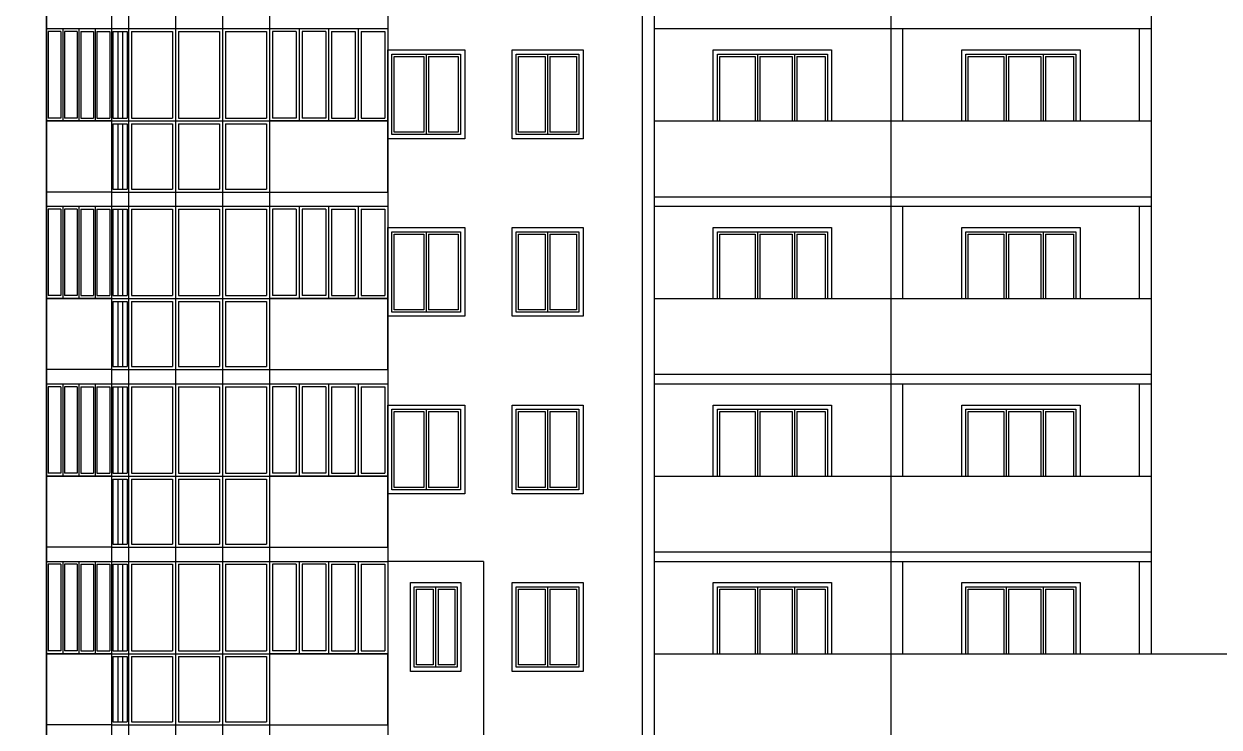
# Model space of a CAD drawing. Header units: inches. Extents: x -634 to 3638, y -6930911 to 5552.
# Drawn here: x 1336.19 to 1355.68, y 3495.48 to 3506.94 of the extents above; entities that cross this region are included whole.
import ezdxf

# ---------------------------------------------------------------- set-up
doc = ezdxf.new("R2010")
doc.units = ezdxf.units.IN
doc.header["$MEASUREMENT"] = 0
doc.linetypes.add('Dashed', pattern=[1128.888893, 564.444447, -564.444447])
for name, color, linetype, lineweight in [('ELEV', 134, 'Continuous', 18), ('фасады', 7, 'Continuous', 30), ('фасады2', 7, 'Continuous', 25)]:
    doc.layers.add(name, color=color, linetype=linetype, lineweight=lineweight)

msp = doc.modelspace()

# ---------------------------------------------------------------- hatches: boundary and pattern name
at = {"layer": 'ELEV', "linetype": 'Continuous'}
h = msp.add_hatch(dxfattribs=at)
h.set_pattern_fill('ANSI31', color=256, scale=0.01044, style=0)
h.set_pattern_definition([(45, (1262.311104, 3366.587935), (-0.02343928418428, 0.02343928418428), [])])
edge = h.paths.add_edge_path()
edge.add_ellipse((1445.78234, 3471.96182), major_axis=(0, 6932302.83262), ratio=0.00000001506, start_angle=89.999976115149, end_angle=270.000023884851)
edge.add_line((1445.67794, 3474.85168), (1445.67794, 3528.48347))
edge.add_line((1445.67794, 3528.48347), (1445.88675, 3528.48347))
edge.add_line((1445.88675, 3528.48347), (1445.88675, 3474.85168))

# ---------------------------------------------------------------- linework, layer by layer
at = {"layer": 'фасады', "color": 7, "ltscale": 100}
msp.add_line((1343.68437, 3498.1846), (1342.12456, 3498.1846), dxfattribs=at)
for points in [[(1336.55862, 3483.71508), (1336.55862, 3509.76021)], [(1337.89946, 3509.76021), (1337.89946, 3483.71508)], [(1342.12456, 3509.76021), (1342.12456, 3483.71508)]]:
    msp.add_lwpolyline(points, dxfattribs=at)
at = {"layer": 'фасады', "color": 7, "linetype": 'Dashed', "ltscale": 100}
for points in [[(1346.27249, 3509.76021), (1346.27249, 3506.86631)], [(1346.46541, 3509.76021), (1346.46541, 3506.86631)], [(1350.32395, 3509.76021), (1350.32395, 3506.86631)], [(1354.56834, 3509.76021), (1354.56834, 3506.86631)], [(1346.27249, 3506.86631), (1346.27249, 3503.9724)], [(1346.46541, 3506.86631), (1346.46541, 3503.9724)], [(1346.46541, 3506.86631), (1354.56834, 3506.86631)], [(1350.32395, 3506.86631), (1350.32395, 3503.9724)], [(1350.51688, 3506.86631), (1350.51688, 3505.36148)], [(1354.37542, 3506.86631), (1354.37542, 3505.36148)], [(1354.56834, 3506.86631), (1354.56834, 3503.9724)], [(1346.46541, 3505.36148), (1354.56834, 3505.36148)], [(1346.46541, 3504.12675), (1354.56834, 3504.12675)], [(1346.27249, 3503.9724), (1346.27249, 3501.0785)], [(1346.46541, 3503.9724), (1346.46541, 3501.0785)], [(1346.46541, 3503.9724), (1354.56834, 3503.9724)], [(1350.32395, 3503.9724), (1350.32395, 3501.0785)], [(1350.51688, 3503.9724), (1350.51688, 3502.46758)], [(1354.37542, 3503.9724), (1354.37542, 3502.46758)], [(1354.56834, 3503.9724), (1354.56834, 3501.0785)], [(1346.46541, 3502.46758), (1354.56834, 3502.46758)], [(1346.46541, 3501.23284), (1354.56834, 3501.23284)], [(1346.27249, 3501.0785), (1346.27249, 3498.1846)], [(1346.46541, 3501.0785), (1346.46541, 3498.1846)], [(1346.46541, 3501.0785), (1354.56834, 3501.0785)], [(1350.32395, 3501.0785), (1350.32395, 3498.1846)], [(1350.51688, 3501.0785), (1350.51688, 3499.57367)], [(1354.37542, 3501.0785), (1354.37542, 3499.57367)], [(1354.56834, 3501.0785), (1354.56834, 3498.1846)], [(1346.46541, 3499.57367), (1354.56834, 3499.57367)], [(1346.46541, 3498.33894), (1354.56834, 3498.33894)], [(1343.68437, 3498.1846), (1343.68437, 3495.2907)], [(1346.27249, 3498.1846), (1346.27249, 3495.2907)], [(1346.46541, 3498.1846), (1346.46541, 3495.2907)], [(1346.46541, 3498.1846), (1354.56834, 3498.1846)], [(1350.32395, 3498.1846), (1350.32395, 3495.2907)], [(1350.51688, 3498.1846), (1350.51688, 3496.67977)], [(1354.37542, 3498.1846), (1354.37542, 3496.67977)], [(1354.56834, 3498.1846), (1354.56834, 3496.67977)], [(1346.46541, 3496.67977), (1357.15646, 3496.67977)]]:
    msp.add_lwpolyline(points, dxfattribs=at)
at = {"layer": 'фасады', "color": 7, "ltscale": 100}
for points in [[(1336.55862, 3505.36148), (1337.61972, 3505.36148), (1337.61972, 3504.20392), (1336.55862, 3504.20392)], [(1342.12456, 3505.36148), (1340.19529, 3505.36148), (1340.19529, 3504.20392), (1342.12456, 3504.20392)], [(1336.55862, 3502.46758), (1337.61972, 3502.46758), (1337.61972, 3501.31001), (1336.55862, 3501.31001)], [(1342.12456, 3502.46758), (1340.19529, 3502.46758), (1340.19529, 3501.31001), (1342.12456, 3501.31001)], [(1336.55862, 3499.57367), (1337.61972, 3499.57367), (1337.61972, 3498.41611), (1336.55862, 3498.41611)], [(1342.12456, 3499.57367), (1340.19529, 3499.57367), (1340.19529, 3498.41611), (1342.12456, 3498.41611)], [(1336.55862, 3496.67977), (1337.61972, 3496.67977), (1337.61972, 3495.52221), (1336.55862, 3495.52221)], [(1342.12456, 3496.67977), (1340.19529, 3496.67977), (1340.19529, 3495.52221), (1342.12456, 3495.52221)]]:
    msp.add_lwpolyline(points, close=True, dxfattribs=at)
at = {"layer": 'фасады2', "color": 7, "ltscale": 100}
for p, q in [((1342.19208, 3506.45152), (1343.31106, 3506.45152)), ((1342.19208, 3505.13961), (1342.19208, 3506.45152)), ((1343.31106, 3506.45152), (1343.31106, 3505.13961)), ((1342.23067, 3505.1782), (1342.23067, 3506.41293)), ((1342.23067, 3506.41293), (1342.71299, 3506.41293)), ((1342.79016, 3506.41293), (1343.27247, 3506.41293)), ((1343.27247, 3506.41293), (1343.27247, 3505.1782)), ((1337.61972, 3505.36148), (1336.55862, 3505.36148)), ((1337.61972, 3505.36148), (1336.55862, 3505.36148)), ((1337.61972, 3505.36148), (1336.55862, 3505.36148)), ((1342.12456, 3505.36148), (1340.19529, 3505.36148)), ((1342.12456, 3505.36148), (1340.19529, 3505.36148)), ((1342.12456, 3505.36148), (1340.19529, 3505.36148)), ((1343.31106, 3505.13961), (1342.19208, 3505.13961)), ((1342.71299, 3505.1782), (1342.23067, 3505.1782)), ((1343.27247, 3505.1782), (1342.79016, 3505.1782)), ((1342.19208, 3503.55761), (1343.31106, 3503.55761)), ((1342.19208, 3502.24571), (1342.19208, 3503.55761)), ((1343.31106, 3503.55761), (1343.31106, 3502.24571)), ((1342.23067, 3502.28429), (1342.23067, 3503.51903)), ((1342.23067, 3503.51903), (1342.71299, 3503.51903)), ((1342.79016, 3503.51903), (1343.27247, 3503.51903)), ((1343.27247, 3503.51903), (1343.27247, 3502.28429)), ((1337.61972, 3502.46758), (1336.55862, 3502.46758)), ((1337.61972, 3502.46758), (1336.55862, 3502.46758)), ((1337.61972, 3502.46758), (1336.55862, 3502.46758)), ((1342.12456, 3502.46758), (1340.19529, 3502.46758)), ((1342.12456, 3502.46758), (1340.19529, 3502.46758)), ((1342.12456, 3502.46758), (1340.19529, 3502.46758)), ((1343.31106, 3502.24571), (1342.19208, 3502.24571)), ((1342.71299, 3502.28429), (1342.23067, 3502.28429)), ((1343.27247, 3502.28429), (1342.79016, 3502.28429)), ((1342.19208, 3500.66371), (1343.31106, 3500.66371)), ((1342.19208, 3499.35181), (1342.19208, 3500.66371)), ((1342.23067, 3499.39039), (1342.23067, 3500.62512)), ((1342.23067, 3500.62512), (1342.71299, 3500.62512)), ((1342.79016, 3500.62512), (1343.27247, 3500.62512)), ((1343.27247, 3500.62512), (1343.27247, 3499.39039)), ((1343.31106, 3500.66371), (1343.31106, 3499.35181)), ((1337.61972, 3499.57367), (1336.55862, 3499.57367)), ((1337.61972, 3499.57367), (1336.55862, 3499.57367)), ((1337.61972, 3499.57367), (1336.55862, 3499.57367)), ((1342.12456, 3499.57367), (1340.19529, 3499.57367)), ((1342.12456, 3499.57367), (1340.19529, 3499.57367)), ((1342.12456, 3499.57367), (1340.19529, 3499.57367)), ((1343.31106, 3499.35181), (1342.19208, 3499.35181)), ((1342.71299, 3499.39039), (1342.23067, 3499.39039)), ((1343.27247, 3499.39039), (1342.79016, 3499.39039)), ((1342.55237, 3496.4579), (1342.55237, 3497.76981)), ((1342.55237, 3497.76981), (1343.25656, 3497.76981)), ((1342.59096, 3496.49649), (1342.59096, 3497.73122)), ((1342.59096, 3497.73122), (1342.86588, 3497.73122)), ((1342.94305, 3497.73122), (1343.21797, 3497.73122)), ((1343.21797, 3497.73122), (1343.21797, 3496.49649)), ((1343.25656, 3497.76981), (1343.25656, 3496.4579)), ((1337.61972, 3496.67977), (1336.55862, 3496.67977)), ((1337.61972, 3496.67977), (1336.55862, 3496.67977)), ((1342.12456, 3496.67977), (1340.19529, 3496.67977)), ((1342.12456, 3496.67977), (1340.19529, 3496.67977)), ((1343.25656, 3496.4579), (1342.55237, 3496.4579)), ((1342.86588, 3496.49649), (1342.59096, 3496.49649)), ((1343.21797, 3496.49649), (1342.94305, 3496.49649))]:
    msp.add_line(p, q, dxfattribs=at)
at = {"layer": 'фасады2', "color": 7, "linetype": 'Dashed', "ltscale": 100}
for points in [[(1336.55862, 3509.76021), (1336.55862, 3506.86631)], [(1336.55862, 3509.76021), (1336.55862, 3506.86631)], [(1336.55862, 3509.76021), (1336.55862, 3506.86631)], [(1337.61972, 3509.76021), (1337.61972, 3506.86631)], [(1337.61972, 3509.76021), (1337.61972, 3506.86631)], [(1337.61972, 3509.76021), (1337.61972, 3506.86631)], [(1337.89946, 3509.76021), (1337.89946, 3506.86631)], [(1337.89946, 3509.76021), (1337.89946, 3506.86631)], [(1337.89946, 3509.76021), (1337.89946, 3506.86631)], [(1338.66442, 3509.76021), (1338.66442, 3506.86631)], [(1339.42937, 3509.76021), (1339.42937, 3506.86631)], [(1340.19529, 3509.76021), (1340.19529, 3506.86631)], [(1340.19529, 3509.76021), (1340.19529, 3506.86631)], [(1340.19529, 3509.76021), (1340.19529, 3506.86631)], [(1342.12456, 3509.76021), (1342.12456, 3506.86631)], [(1342.12456, 3509.76021), (1342.12456, 3506.86631)], [(1342.12456, 3509.76021), (1342.12456, 3506.86631)], [(1336.55862, 3506.86631), (1336.55862, 3503.9724)], [(1336.55862, 3506.86631), (1336.55862, 3503.9724)], [(1336.55862, 3506.86631), (1336.55862, 3503.9724)], [(1336.55862, 3506.86631), (1342.12456, 3506.86631)], [(1336.55862, 3506.86631), (1342.12456, 3506.86631)], [(1336.82389, 3506.86631), (1336.82389, 3505.36148)], [(1337.08917, 3506.86631), (1337.08917, 3505.36148)], [(1337.35444, 3506.86631), (1337.35444, 3505.36148)], [(1337.61972, 3506.86631), (1337.61972, 3503.9724)], [(1337.61972, 3506.86631), (1337.61972, 3503.9724)], [(1337.61972, 3506.86631), (1337.61972, 3503.9724)], [(1337.89946, 3506.86631), (1337.89946, 3503.9724)], [(1337.89946, 3506.86631), (1337.89946, 3503.9724)], [(1337.89946, 3506.86631), (1337.89946, 3503.9724)], [(1338.66442, 3506.86631), (1338.66442, 3503.9724)], [(1339.42937, 3506.86631), (1339.42937, 3503.9724)], [(1340.19529, 3506.86631), (1340.19529, 3503.9724)], [(1340.19529, 3506.86631), (1340.19529, 3503.9724)], [(1340.19529, 3506.86631), (1340.19529, 3503.9724)], [(1340.67761, 3506.86631), (1340.67761, 3505.36148)], [(1341.15992, 3506.86631), (1341.15992, 3505.36148)], [(1341.64224, 3506.86631), (1341.64224, 3505.36148)], [(1342.12456, 3506.86631), (1342.12456, 3503.9724)], [(1342.12456, 3506.86631), (1342.12456, 3503.9724)], [(1342.12456, 3506.86631), (1342.12456, 3503.9724)], [(1336.58756, 3506.81808), (1336.58756, 3505.40971)], [(1336.79495, 3506.81808), (1336.58756, 3506.81808)], [(1336.79495, 3506.81808), (1336.79495, 3505.40971)], [(1336.85283, 3506.81808), (1336.85283, 3505.40971)], [(1337.06023, 3506.81808), (1336.85283, 3506.81808)], [(1337.06023, 3506.81808), (1337.06023, 3505.40971)], [(1337.11811, 3506.81808), (1337.11811, 3505.40971)], [(1337.11811, 3506.81808), (1337.3255, 3506.81808)], [(1337.3255, 3506.81808), (1337.3255, 3505.40971)], [(1337.38338, 3506.81808), (1337.38338, 3505.40971)], [(1337.38338, 3506.81808), (1337.59078, 3506.81808)], [(1337.59078, 3506.81808), (1337.59078, 3505.40971)], [(1337.64383, 3506.81808), (1337.87534, 3506.81808)], [(1337.94769, 3506.81808), (1338.61618, 3506.81808)], [(1338.71265, 3506.81808), (1339.38114, 3506.81808)], [(1339.4776, 3506.81808), (1340.14609, 3506.81808)], [(1340.62938, 3506.81808), (1340.24352, 3506.81808)], [(1340.62938, 3506.81808), (1340.62938, 3505.40971)], [(1340.72584, 3506.81808), (1340.72584, 3505.40971)], [(1341.11169, 3506.81808), (1340.72584, 3506.81808)], [(1341.11169, 3506.81808), (1341.11169, 3505.40971)], [(1341.20816, 3506.81808), (1341.20816, 3505.40971)], [(1341.20816, 3506.81808), (1341.59401, 3506.81808)], [(1341.59401, 3506.81808), (1341.59401, 3505.40971)], [(1341.69047, 3506.81808), (1341.69047, 3505.40971)], [(1341.69047, 3506.81808), (1342.07633, 3506.81808)], [(1347.43005, 3505.36148), (1347.43005, 3506.51904), (1349.35932, 3506.51904), (1349.35932, 3505.36148)], [(1347.49757, 3505.36148), (1347.49757, 3506.45152), (1349.29179, 3506.45152), (1349.29179, 3505.36148)], [(1348.15352, 3506.45152), (1348.15352, 3505.36148)], [(1348.75642, 3506.45152), (1348.75642, 3505.36148)], [(1351.48151, 3505.36148), (1351.48151, 3506.51904), (1353.41078, 3506.51904), (1353.41078, 3505.36148)], [(1351.54904, 3505.36148), (1351.54904, 3506.45152), (1353.34326, 3506.45152), (1353.34326, 3505.36148)], [(1352.20499, 3506.45152), (1352.20499, 3505.36148)], [(1352.80788, 3506.45152), (1352.80788, 3505.36148)], [(1347.53616, 3505.36148), (1347.53616, 3506.41293), (1348.11494, 3506.41293)], [(1348.11494, 3506.41293), (1348.11494, 3505.36148)], [(1348.19211, 3506.41293), (1348.19211, 3505.36148)], [(1348.19211, 3506.41293), (1348.71783, 3506.41293)], [(1348.71783, 3506.41293), (1348.71783, 3505.36148)], [(1348.79501, 3506.41293), (1348.79501, 3505.36148)], [(1348.79501, 3506.41293), (1349.25321, 3506.41293), (1349.25321, 3505.36148)], [(1351.58762, 3505.36148), (1351.58762, 3506.41293), (1352.1664, 3506.41293)], [(1352.1664, 3506.41293), (1352.1664, 3505.36148)], [(1352.24357, 3506.41293), (1352.24357, 3505.36148)], [(1352.24357, 3506.41293), (1352.7693, 3506.41293)], [(1352.7693, 3506.41293), (1352.7693, 3505.36148)], [(1352.84647, 3506.41293), (1352.84647, 3505.36148)], [(1352.84647, 3506.41293), (1353.30467, 3506.41293), (1353.30467, 3505.36148)], [(1336.55862, 3505.36148), (1342.12456, 3505.36148)], [(1336.55862, 3505.36148), (1342.12456, 3505.36148)], [(1336.79495, 3505.40971), (1336.58756, 3505.40971)], [(1337.06023, 3505.40971), (1336.85283, 3505.40971)], [(1337.11811, 3505.40971), (1337.3255, 3505.40971)], [(1337.38338, 3505.40971), (1337.59078, 3505.40971)], [(1337.64383, 3505.40971), (1337.87534, 3505.40971)], [(1337.64383, 3505.31325), (1337.87534, 3505.31325)], [(1337.94769, 3505.40971), (1338.61618, 3505.40971)], [(1337.94769, 3505.31325), (1338.61618, 3505.31325)], [(1338.71265, 3505.40971), (1339.38114, 3505.40971)], [(1338.71265, 3505.31325), (1339.38114, 3505.31325)], [(1339.4776, 3505.40971), (1340.14609, 3505.40971)], [(1339.4776, 3505.31325), (1340.14609, 3505.31325)], [(1340.62938, 3505.40971), (1340.24352, 3505.40971)], [(1341.11169, 3505.40971), (1340.72584, 3505.40971)], [(1341.20816, 3505.40971), (1341.59401, 3505.40971)], [(1341.69047, 3505.40971), (1342.07633, 3505.40971)], [(1337.61972, 3504.20392), (1340.19529, 3504.20392)], [(1337.64383, 3504.25215), (1337.87534, 3504.25215)], [(1337.94769, 3504.25215), (1338.61618, 3504.25215)], [(1338.71265, 3504.25215), (1339.38114, 3504.25215)], [(1339.4776, 3504.25215), (1340.14609, 3504.25215)], [(1336.55862, 3503.9724), (1336.55862, 3501.0785)], [(1336.55862, 3503.9724), (1336.55862, 3501.0785)], [(1336.55862, 3503.9724), (1336.55862, 3501.0785)], [(1336.55862, 3503.9724), (1342.12456, 3503.9724)], [(1336.55862, 3503.9724), (1342.12456, 3503.9724)], [(1336.58756, 3503.92417), (1336.58756, 3502.51581)], [(1336.79495, 3503.92417), (1336.58756, 3503.92417)], [(1336.79495, 3503.92417), (1336.79495, 3502.51581)], [(1336.82389, 3503.9724), (1336.82389, 3502.46758)], [(1336.85283, 3503.92417), (1336.85283, 3502.51581)], [(1337.06023, 3503.92417), (1336.85283, 3503.92417)], [(1337.06023, 3503.92417), (1337.06023, 3502.51581)], [(1337.08917, 3503.9724), (1337.08917, 3502.46758)], [(1337.11811, 3503.92417), (1337.11811, 3502.51581)], [(1337.11811, 3503.92417), (1337.3255, 3503.92417)], [(1337.3255, 3503.92417), (1337.3255, 3502.51581)], [(1337.35444, 3503.9724), (1337.35444, 3502.46758)], [(1337.38338, 3503.92417), (1337.38338, 3502.51581)], [(1337.38338, 3503.92417), (1337.59078, 3503.92417)], [(1337.59078, 3503.92417), (1337.59078, 3502.51581)], [(1337.61972, 3503.9724), (1337.61972, 3501.0785)], [(1337.61972, 3503.9724), (1337.61972, 3501.0785)], [(1337.61972, 3503.9724), (1337.61972, 3501.0785)], [(1337.64383, 3503.92417), (1337.87534, 3503.92417)], [(1337.89946, 3503.9724), (1337.89946, 3501.0785)], [(1337.89946, 3503.9724), (1337.89946, 3501.0785)], [(1337.89946, 3503.9724), (1337.89946, 3501.0785)], [(1337.94769, 3503.92417), (1338.61618, 3503.92417)], [(1338.66442, 3503.9724), (1338.66442, 3501.0785)], [(1338.71265, 3503.92417), (1339.38114, 3503.92417)], [(1339.42937, 3503.9724), (1339.42937, 3501.0785)], [(1339.4776, 3503.92417), (1340.14609, 3503.92417)], [(1340.19529, 3503.9724), (1340.19529, 3501.0785)], [(1340.19529, 3503.9724), (1340.19529, 3501.0785)], [(1340.19529, 3503.9724), (1340.19529, 3501.0785)], [(1340.62938, 3503.92417), (1340.24352, 3503.92417)], [(1340.62938, 3503.92417), (1340.62938, 3502.51581)], [(1340.67761, 3503.9724), (1340.67761, 3502.46758)], [(1340.72584, 3503.92417), (1340.72584, 3502.51581)], [(1341.11169, 3503.92417), (1340.72584, 3503.92417)], [(1341.11169, 3503.92417), (1341.11169, 3502.51581)], [(1341.15992, 3503.9724), (1341.15992, 3502.46758)], [(1341.20816, 3503.92417), (1341.20816, 3502.51581)], [(1341.20816, 3503.92417), (1341.59401, 3503.92417)], [(1341.59401, 3503.92417), (1341.59401, 3502.51581)], [(1341.64224, 3503.9724), (1341.64224, 3502.46758)], [(1341.69047, 3503.92417), (1341.69047, 3502.51581)], [(1341.69047, 3503.92417), (1342.07633, 3503.92417)], [(1342.12456, 3503.9724), (1342.12456, 3501.0785)], [(1342.12456, 3503.9724), (1342.12456, 3501.0785)], [(1342.12456, 3503.9724), (1342.12456, 3501.0785)], [(1347.43005, 3502.46758), (1347.43005, 3503.62514), (1349.35932, 3503.62514), (1349.35932, 3502.46758)], [(1347.49757, 3502.46758), (1347.49757, 3503.55761), (1349.29179, 3503.55761), (1349.29179, 3502.46758)], [(1348.15352, 3503.55761), (1348.15352, 3502.46758)], [(1348.75642, 3503.55761), (1348.75642, 3502.46758)], [(1351.48151, 3502.46758), (1351.48151, 3503.62514), (1353.41078, 3503.62514), (1353.41078, 3502.46758)], [(1351.54904, 3502.46758), (1351.54904, 3503.55761), (1353.34326, 3503.55761), (1353.34326, 3502.46758)], [(1352.20499, 3503.55761), (1352.20499, 3502.46758)], [(1352.80788, 3503.55761), (1352.80788, 3502.46758)], [(1347.53616, 3502.46758), (1347.53616, 3503.51903), (1348.11494, 3503.51903)], [(1348.11494, 3503.51903), (1348.11494, 3502.46758)], [(1348.19211, 3503.51903), (1348.19211, 3502.46758)], [(1348.19211, 3503.51903), (1348.71783, 3503.51903)], [(1348.71783, 3503.51903), (1348.71783, 3502.46758)], [(1348.79501, 3503.51903), (1348.79501, 3502.46758)], [(1348.79501, 3503.51903), (1349.25321, 3503.51903), (1349.25321, 3502.46758)], [(1351.58762, 3502.46758), (1351.58762, 3503.51903), (1352.1664, 3503.51903)], [(1352.1664, 3503.51903), (1352.1664, 3502.46758)], [(1352.24357, 3503.51903), (1352.24357, 3502.46758)], [(1352.24357, 3503.51903), (1352.7693, 3503.51903)], [(1352.7693, 3503.51903), (1352.7693, 3502.46758)], [(1352.84647, 3503.51903), (1352.84647, 3502.46758)], [(1352.84647, 3503.51903), (1353.30467, 3503.51903), (1353.30467, 3502.46758)], [(1336.55862, 3502.46758), (1342.12456, 3502.46758)], [(1336.55862, 3502.46758), (1342.12456, 3502.46758)], [(1336.79495, 3502.51581), (1336.58756, 3502.51581)], [(1337.06023, 3502.51581), (1336.85283, 3502.51581)], [(1337.11811, 3502.51581), (1337.3255, 3502.51581)], [(1337.38338, 3502.51581), (1337.59078, 3502.51581)], [(1337.64383, 3502.51581), (1337.87534, 3502.51581)], [(1337.64383, 3502.41934), (1337.87534, 3502.41934)], [(1337.94769, 3502.51581), (1338.61618, 3502.51581)], [(1337.94769, 3502.41934), (1338.61618, 3502.41934)], [(1338.71265, 3502.51581), (1339.38114, 3502.51581)], [(1338.71265, 3502.41934), (1339.38114, 3502.41934)], [(1339.4776, 3502.51581), (1340.14609, 3502.51581)], [(1339.4776, 3502.41934), (1340.14609, 3502.41934)], [(1340.62938, 3502.51581), (1340.24352, 3502.51581)], [(1341.11169, 3502.51581), (1340.72584, 3502.51581)], [(1341.20816, 3502.51581), (1341.59401, 3502.51581)], [(1341.69047, 3502.51581), (1342.07633, 3502.51581)], [(1337.61972, 3501.31001), (1340.19529, 3501.31001)], [(1337.64383, 3501.35825), (1337.87534, 3501.35825)], [(1337.94769, 3501.35825), (1338.61618, 3501.35825)], [(1338.71265, 3501.35825), (1339.38114, 3501.35825)], [(1339.4776, 3501.35825), (1340.14609, 3501.35825)], [(1336.55862, 3501.0785), (1336.55862, 3498.1846)], [(1336.55862, 3501.0785), (1336.55862, 3498.1846)], [(1336.55862, 3501.0785), (1336.55862, 3498.1846)], [(1336.55862, 3501.0785), (1342.12456, 3501.0785)], [(1336.55862, 3501.0785), (1342.12456, 3501.0785)], [(1336.58756, 3501.03027), (1336.58756, 3499.6219)], [(1336.79495, 3501.03027), (1336.58756, 3501.03027)], [(1336.79495, 3501.03027), (1336.79495, 3499.6219)], [(1336.82389, 3501.0785), (1336.82389, 3499.57367)], [(1336.85283, 3501.03027), (1336.85283, 3499.6219)], [(1337.06023, 3501.03027), (1336.85283, 3501.03027)], [(1337.06023, 3501.03027), (1337.06023, 3499.6219)], [(1337.08917, 3501.0785), (1337.08917, 3499.57367)], [(1337.11811, 3501.03027), (1337.11811, 3499.6219)], [(1337.11811, 3501.03027), (1337.3255, 3501.03027)], [(1337.3255, 3501.03027), (1337.3255, 3499.6219)], [(1337.35444, 3501.0785), (1337.35444, 3499.57367)], [(1337.38338, 3501.03027), (1337.38338, 3499.6219)], [(1337.38338, 3501.03027), (1337.59078, 3501.03027)], [(1337.59078, 3501.03027), (1337.59078, 3499.6219)], [(1337.61972, 3501.0785), (1337.61972, 3498.1846)], [(1337.61972, 3501.0785), (1337.61972, 3498.1846)], [(1337.61972, 3501.0785), (1337.61972, 3498.1846)], [(1337.64383, 3501.03027), (1337.87534, 3501.03027)], [(1337.89946, 3501.0785), (1337.89946, 3498.1846)], [(1337.89946, 3501.0785), (1337.89946, 3498.1846)], [(1337.89946, 3501.0785), (1337.89946, 3498.1846)], [(1337.94769, 3501.03027), (1338.61618, 3501.03027)], [(1338.66442, 3501.0785), (1338.66442, 3498.1846)], [(1338.71265, 3501.03027), (1339.38114, 3501.03027)], [(1339.42937, 3501.0785), (1339.42937, 3498.1846)], [(1339.4776, 3501.03027), (1340.14609, 3501.03027)], [(1340.19529, 3501.0785), (1340.19529, 3498.1846)], [(1340.19529, 3501.0785), (1340.19529, 3498.1846)], [(1340.19529, 3501.0785), (1340.19529, 3498.1846)], [(1340.62938, 3501.03027), (1340.24352, 3501.03027)], [(1340.62938, 3501.03027), (1340.62938, 3499.6219)], [(1340.67761, 3501.0785), (1340.67761, 3499.57367)], [(1340.72584, 3501.03027), (1340.72584, 3499.6219)], [(1341.11169, 3501.03027), (1340.72584, 3501.03027)], [(1341.11169, 3501.03027), (1341.11169, 3499.6219)], [(1341.15992, 3501.0785), (1341.15992, 3499.57367)], [(1341.20816, 3501.03027), (1341.20816, 3499.6219)], [(1341.20816, 3501.03027), (1341.59401, 3501.03027)], [(1341.59401, 3501.03027), (1341.59401, 3499.6219)], [(1341.64224, 3501.0785), (1341.64224, 3499.57367)], [(1341.69047, 3501.03027), (1341.69047, 3499.6219)], [(1341.69047, 3501.03027), (1342.07633, 3501.03027)], [(1342.12456, 3501.0785), (1342.12456, 3498.1846)], [(1342.12456, 3501.0785), (1342.12456, 3498.1846)], [(1342.12456, 3501.0785), (1342.12456, 3498.1846)], [(1347.43005, 3499.57367), (1347.43005, 3500.73123), (1349.35932, 3500.73123), (1349.35932, 3499.57367)], [(1347.49757, 3499.57367), (1347.49757, 3500.66371), (1349.29179, 3500.66371), (1349.29179, 3499.57367)], [(1347.53616, 3499.57367), (1347.53616, 3500.62512), (1348.11494, 3500.62512)], [(1348.11494, 3500.62512), (1348.11494, 3499.57367)], [(1348.15352, 3500.66371), (1348.15352, 3499.57367)], [(1348.19211, 3500.62512), (1348.19211, 3499.57367)], [(1348.19211, 3500.62512), (1348.71783, 3500.62512)], [(1348.71783, 3500.62512), (1348.71783, 3499.57367)], [(1348.75642, 3500.66371), (1348.75642, 3499.57367)], [(1348.79501, 3500.62512), (1348.79501, 3499.57367)], [(1348.79501, 3500.62512), (1349.25321, 3500.62512), (1349.25321, 3499.57367)], [(1351.48151, 3499.57367), (1351.48151, 3500.73123), (1353.41078, 3500.73123), (1353.41078, 3499.57367)], [(1351.54904, 3499.57367), (1351.54904, 3500.66371), (1353.34326, 3500.66371), (1353.34326, 3499.57367)], [(1351.58762, 3499.57367), (1351.58762, 3500.62512), (1352.1664, 3500.62512)], [(1352.1664, 3500.62512), (1352.1664, 3499.57367)], [(1352.20499, 3500.66371), (1352.20499, 3499.57367)], [(1352.24357, 3500.62512), (1352.24357, 3499.57367)], [(1352.24357, 3500.62512), (1352.7693, 3500.62512)], [(1352.7693, 3500.62512), (1352.7693, 3499.57367)], [(1352.80788, 3500.66371), (1352.80788, 3499.57367)], [(1352.84647, 3500.62512), (1352.84647, 3499.57367)], [(1352.84647, 3500.62512), (1353.30467, 3500.62512), (1353.30467, 3499.57367)], [(1336.55862, 3499.57367), (1342.12456, 3499.57367)], [(1336.55862, 3499.57367), (1342.12456, 3499.57367)], [(1336.79495, 3499.6219), (1336.58756, 3499.6219)], [(1337.06023, 3499.6219), (1336.85283, 3499.6219)], [(1337.11811, 3499.6219), (1337.3255, 3499.6219)], [(1337.38338, 3499.6219), (1337.59078, 3499.6219)], [(1337.64383, 3499.6219), (1337.87534, 3499.6219)], [(1337.64383, 3499.52544), (1337.87534, 3499.52544)], [(1337.94769, 3499.6219), (1338.61618, 3499.6219)], [(1337.94769, 3499.52544), (1338.61618, 3499.52544)], [(1338.71265, 3499.6219), (1339.38114, 3499.6219)], [(1338.71265, 3499.52544), (1339.38114, 3499.52544)], [(1339.4776, 3499.6219), (1340.14609, 3499.6219)], [(1339.4776, 3499.52544), (1340.14609, 3499.52544)], [(1340.62938, 3499.6219), (1340.24352, 3499.6219)], [(1341.11169, 3499.6219), (1340.72584, 3499.6219)], [(1341.20816, 3499.6219), (1341.59401, 3499.6219)], [(1341.69047, 3499.6219), (1342.07633, 3499.6219)], [(1337.64383, 3498.46434), (1337.87534, 3498.46434)], [(1337.94769, 3498.46434), (1338.61618, 3498.46434)], [(1338.71265, 3498.46434), (1339.38114, 3498.46434)], [(1339.4776, 3498.46434), (1340.14609, 3498.46434)], [(1337.61972, 3498.41611), (1340.19529, 3498.41611)], [(1336.55862, 3498.1846), (1336.55862, 3495.2907)], [(1336.55862, 3498.1846), (1336.55862, 3495.2907)], [(1336.55862, 3498.1846), (1342.12456, 3498.1846)], [(1336.55862, 3498.1846), (1342.12456, 3498.1846)], [(1336.58756, 3498.13637), (1336.58756, 3496.728)], [(1336.79495, 3498.13637), (1336.58756, 3498.13637)], [(1336.79495, 3498.13637), (1336.79495, 3496.728)], [(1336.82389, 3498.1846), (1336.82389, 3496.67977)], [(1336.85283, 3498.13637), (1336.85283, 3496.728)], [(1337.06023, 3498.13637), (1336.85283, 3498.13637)], [(1337.06023, 3498.13637), (1337.06023, 3496.728)], [(1337.08917, 3498.1846), (1337.08917, 3496.67977)], [(1337.11811, 3498.13637), (1337.11811, 3496.728)], [(1337.11811, 3498.13637), (1337.3255, 3498.13637)], [(1337.3255, 3498.13637), (1337.3255, 3496.728)], [(1337.35444, 3498.1846), (1337.35444, 3496.67977)], [(1337.38338, 3498.13637), (1337.38338, 3496.728)], [(1337.38338, 3498.13637), (1337.59078, 3498.13637)], [(1337.59078, 3498.13637), (1337.59078, 3496.728)], [(1337.61972, 3498.1846), (1337.61972, 3495.2907)], [(1337.61972, 3498.1846), (1337.61972, 3495.2907)], [(1337.64383, 3498.13637), (1337.87534, 3498.13637)], [(1337.89946, 3498.1846), (1337.89946, 3495.2907)], [(1337.89946, 3498.1846), (1337.89946, 3495.2907)], [(1337.94769, 3498.13637), (1338.61618, 3498.13637)], [(1338.66442, 3498.1846), (1338.66442, 3495.2907)], [(1338.71265, 3498.13637), (1339.38114, 3498.13637)], [(1339.42937, 3498.1846), (1339.42937, 3495.2907)], [(1339.4776, 3498.13637), (1340.14609, 3498.13637)], [(1340.19529, 3498.1846), (1340.19529, 3495.2907)], [(1340.19529, 3498.1846), (1340.19529, 3495.2907)], [(1340.62938, 3498.13637), (1340.24352, 3498.13637)], [(1340.62938, 3498.13637), (1340.62938, 3496.728)], [(1340.67761, 3498.1846), (1340.67761, 3496.67977)], [(1340.72584, 3498.13637), (1340.72584, 3496.728)], [(1341.11169, 3498.13637), (1340.72584, 3498.13637)], [(1341.11169, 3498.13637), (1341.11169, 3496.728)], [(1341.15992, 3498.1846), (1341.15992, 3496.67977)], [(1341.20816, 3498.13637), (1341.20816, 3496.728)], [(1341.20816, 3498.13637), (1341.59401, 3498.13637)], [(1341.59401, 3498.13637), (1341.59401, 3496.728)], [(1341.64224, 3498.1846), (1341.64224, 3496.67977)], [(1341.69047, 3498.13637), (1341.69047, 3496.728)], [(1341.69047, 3498.13637), (1342.07633, 3498.13637)], [(1342.12456, 3498.1846), (1342.12456, 3495.2907)], [(1342.12456, 3498.1846), (1342.12456, 3495.2907)], [(1347.43005, 3496.67977), (1347.43005, 3497.83733), (1349.35932, 3497.83733), (1349.35932, 3496.67977)], [(1347.49757, 3496.67977), (1347.49757, 3497.76981), (1349.29179, 3497.76981), (1349.29179, 3496.67977)], [(1347.53616, 3496.67977), (1347.53616, 3497.73122), (1348.11494, 3497.73122)], [(1348.11494, 3497.73122), (1348.11494, 3496.67977)], [(1348.15352, 3497.76981), (1348.15352, 3496.67977)], [(1348.19211, 3497.73122), (1348.19211, 3496.67977)], [(1348.19211, 3497.73122), (1348.71783, 3497.73122)], [(1348.71783, 3497.73122), (1348.71783, 3496.67977)], [(1348.75642, 3497.76981), (1348.75642, 3496.67977)], [(1348.79501, 3497.73122), (1348.79501, 3496.67977)], [(1348.79501, 3497.73122), (1349.25321, 3497.73122), (1349.25321, 3496.67977)], [(1351.48151, 3496.67977), (1351.48151, 3497.83733), (1353.41078, 3497.83733), (1353.41078, 3496.67977)], [(1351.54904, 3496.67977), (1351.54904, 3497.76981), (1353.34326, 3497.76981), (1353.34326, 3496.67977)], [(1351.58762, 3496.67977), (1351.58762, 3497.73122), (1352.1664, 3497.73122)], [(1352.1664, 3497.73122), (1352.1664, 3496.67977)], [(1352.20499, 3497.76981), (1352.20499, 3496.67977)], [(1352.24357, 3497.73122), (1352.24357, 3496.67977)], [(1352.24357, 3497.73122), (1352.7693, 3497.73122)], [(1352.7693, 3497.73122), (1352.7693, 3496.67977)], [(1352.80788, 3497.76981), (1352.80788, 3496.67977)], [(1352.84647, 3497.73122), (1352.84647, 3496.67977)], [(1352.84647, 3497.73122), (1353.30467, 3497.73122), (1353.30467, 3496.67977)], [(1336.79495, 3496.728), (1336.58756, 3496.728)], [(1337.06023, 3496.728), (1336.85283, 3496.728)], [(1337.11811, 3496.728), (1337.3255, 3496.728)], [(1337.38338, 3496.728), (1337.59078, 3496.728)], [(1337.64383, 3496.728), (1337.87534, 3496.728)], [(1337.94769, 3496.728), (1338.61618, 3496.728)], [(1338.71265, 3496.728), (1339.38114, 3496.728)], [(1339.4776, 3496.728), (1340.14609, 3496.728)], [(1340.62938, 3496.728), (1340.24352, 3496.728)], [(1341.11169, 3496.728), (1340.72584, 3496.728)], [(1341.20816, 3496.728), (1341.59401, 3496.728)], [(1341.69047, 3496.728), (1342.07633, 3496.728)], [(1336.55862, 3496.67977), (1342.12456, 3496.67977)], [(1336.55862, 3496.67977), (1342.12456, 3496.67977)], [(1337.64383, 3496.63154), (1337.87534, 3496.63154)], [(1337.94769, 3496.63154), (1338.61618, 3496.63154)], [(1338.71265, 3496.63154), (1339.38114, 3496.63154)], [(1339.4776, 3496.63154), (1340.14609, 3496.63154)], [(1337.64383, 3495.57044), (1337.87534, 3495.57044)], [(1337.94769, 3495.57044), (1338.61618, 3495.57044)], [(1338.71265, 3495.57044), (1339.38114, 3495.57044)], [(1339.4776, 3495.57044), (1340.14609, 3495.57044)], [(1337.61972, 3495.52221), (1340.19529, 3495.52221)]]:
    msp.add_lwpolyline(points, dxfattribs=at)
at = {"layer": 'фасады2', "color": 7, "ltscale": 100}
for points in [[(1340.19529, 3509.76021), (1340.19529, 3506.86631)], [(1340.19529, 3506.86631), (1340.19529, 3503.9724)], [(1337.64383, 3506.81808), (1337.64383, 3505.40971)], [(1337.721, 3506.81808), (1337.721, 3505.40971)], [(1337.79817, 3506.81808), (1337.79817, 3505.40971)], [(1337.87534, 3506.81808), (1337.87534, 3505.40971)], [(1337.94769, 3506.81808), (1337.94769, 3505.40971)], [(1338.61618, 3506.81808), (1338.61618, 3505.40971)], [(1338.71265, 3506.81808), (1338.71265, 3505.40971)], [(1339.38114, 3506.81808), (1339.38114, 3505.40971)], [(1339.4776, 3506.81808), (1339.4776, 3505.40971)], [(1340.14609, 3506.81808), (1340.14609, 3505.40971)], [(1340.24352, 3506.81808), (1340.24352, 3505.40971)], [(1342.07633, 3506.81808), (1342.07633, 3505.40971)], [(1342.75157, 3506.45152), (1342.75157, 3505.13961)], [(1344.72907, 3506.45152), (1344.72907, 3505.13961)], [(1342.71299, 3506.41293), (1342.71299, 3505.1782)], [(1342.79016, 3506.41293), (1342.79016, 3505.1782)], [(1344.69049, 3505.1782), (1344.2564, 3505.1782), (1344.2564, 3506.41293), (1344.69049, 3506.41293)], [(1344.69049, 3506.41293), (1344.69049, 3505.1782)], [(1344.76766, 3506.41293), (1345.20174, 3506.41293), (1345.20174, 3505.1782), (1344.76766, 3505.1782)], [(1344.76766, 3506.41293), (1344.76766, 3505.1782)], [(1337.64383, 3505.31325), (1337.64383, 3504.25215)], [(1337.721, 3505.31325), (1337.721, 3504.25215)], [(1337.79817, 3505.31325), (1337.79817, 3504.25215)], [(1337.87534, 3505.31325), (1337.87534, 3504.25215)], [(1337.94769, 3505.31325), (1337.94769, 3504.25215)], [(1338.61618, 3505.31325), (1338.61618, 3504.25215)], [(1338.71265, 3505.31325), (1338.71265, 3504.25215)], [(1339.38114, 3505.31325), (1339.38114, 3504.25215)], [(1339.4776, 3505.31325), (1339.4776, 3504.25215)], [(1340.14609, 3505.31325), (1340.14609, 3504.25215)], [(1337.64383, 3503.92417), (1337.64383, 3502.51581)], [(1337.721, 3503.92417), (1337.721, 3502.51581)], [(1337.79817, 3503.92417), (1337.79817, 3502.51581)], [(1337.87534, 3503.92417), (1337.87534, 3502.51581)], [(1337.94769, 3503.92417), (1337.94769, 3502.51581)], [(1338.61618, 3503.92417), (1338.61618, 3502.51581)], [(1338.71265, 3503.92417), (1338.71265, 3502.51581)], [(1339.38114, 3503.92417), (1339.38114, 3502.51581)], [(1339.4776, 3503.92417), (1339.4776, 3502.51581)], [(1340.14609, 3503.92417), (1340.14609, 3502.51581)], [(1340.19529, 3503.9724), (1340.19529, 3501.0785)], [(1340.24352, 3503.92417), (1340.24352, 3502.51581)], [(1342.07633, 3503.92417), (1342.07633, 3502.51581)], [(1342.75157, 3503.55761), (1342.75157, 3502.24571)], [(1344.72907, 3503.55761), (1344.72907, 3502.24571)], [(1342.71299, 3503.51903), (1342.71299, 3502.28429)], [(1342.79016, 3503.51903), (1342.79016, 3502.28429)], [(1344.69049, 3502.28429), (1344.2564, 3502.28429), (1344.2564, 3503.51903), (1344.69049, 3503.51903)], [(1344.69049, 3503.51903), (1344.69049, 3502.28429)], [(1344.76766, 3503.51903), (1345.20174, 3503.51903), (1345.20174, 3502.28429), (1344.76766, 3502.28429)], [(1344.76766, 3503.51903), (1344.76766, 3502.28429)], [(1337.64383, 3502.41934), (1337.64383, 3501.35825)], [(1337.721, 3502.41934), (1337.721, 3501.35825)], [(1337.79817, 3502.41934), (1337.79817, 3501.35825)], [(1337.87534, 3502.41934), (1337.87534, 3501.35825)], [(1337.94769, 3502.41934), (1337.94769, 3501.35825)], [(1338.61618, 3502.41934), (1338.61618, 3501.35825)], [(1338.71265, 3502.41934), (1338.71265, 3501.35825)], [(1339.38114, 3502.41934), (1339.38114, 3501.35825)], [(1339.4776, 3502.41934), (1339.4776, 3501.35825)], [(1340.14609, 3502.41934), (1340.14609, 3501.35825)], [(1337.64383, 3501.03027), (1337.64383, 3499.6219)], [(1337.721, 3501.03027), (1337.721, 3499.6219)], [(1337.79817, 3501.03027), (1337.79817, 3499.6219)], [(1337.87534, 3501.03027), (1337.87534, 3499.6219)], [(1337.94769, 3501.03027), (1337.94769, 3499.6219)], [(1338.61618, 3501.03027), (1338.61618, 3499.6219)], [(1338.71265, 3501.03027), (1338.71265, 3499.6219)], [(1339.38114, 3501.03027), (1339.38114, 3499.6219)], [(1339.4776, 3501.03027), (1339.4776, 3499.6219)], [(1340.14609, 3501.03027), (1340.14609, 3499.6219)], [(1340.19529, 3501.0785), (1340.19529, 3498.1846)], [(1340.24352, 3501.03027), (1340.24352, 3499.6219)], [(1342.07633, 3501.03027), (1342.07633, 3499.6219)], [(1342.71299, 3500.62512), (1342.71299, 3499.39039)], [(1342.75157, 3500.66371), (1342.75157, 3499.35181)], [(1342.79016, 3500.62512), (1342.79016, 3499.39039)], [(1344.69049, 3499.39039), (1344.2564, 3499.39039), (1344.2564, 3500.62512), (1344.69049, 3500.62512)], [(1344.69049, 3500.62512), (1344.69049, 3499.39039)], [(1344.72907, 3500.66371), (1344.72907, 3499.35181)], [(1344.76766, 3500.62512), (1345.20174, 3500.62512), (1345.20174, 3499.39039), (1344.76766, 3499.39039)], [(1344.76766, 3500.62512), (1344.76766, 3499.39039)], [(1337.64383, 3499.52544), (1337.64383, 3498.46434)], [(1337.721, 3499.52544), (1337.721, 3498.46434)], [(1337.79817, 3499.52544), (1337.79817, 3498.46434)], [(1337.87534, 3499.52544), (1337.87534, 3498.46434)], [(1337.94769, 3499.52544), (1337.94769, 3498.46434)], [(1338.61618, 3499.52544), (1338.61618, 3498.46434)], [(1338.71265, 3499.52544), (1338.71265, 3498.46434)], [(1339.38114, 3499.52544), (1339.38114, 3498.46434)], [(1339.4776, 3499.52544), (1339.4776, 3498.46434)], [(1340.14609, 3499.52544), (1340.14609, 3498.46434)], [(1337.64383, 3498.13637), (1337.64383, 3496.728)], [(1337.721, 3498.13637), (1337.721, 3496.728)], [(1337.79817, 3498.13637), (1337.79817, 3496.728)], [(1337.87534, 3498.13637), (1337.87534, 3496.728)], [(1337.94769, 3498.13637), (1337.94769, 3496.728)], [(1338.61618, 3498.13637), (1338.61618, 3496.728)], [(1338.71265, 3498.13637), (1338.71265, 3496.728)], [(1339.38114, 3498.13637), (1339.38114, 3496.728)], [(1339.4776, 3498.13637), (1339.4776, 3496.728)], [(1340.14609, 3498.13637), (1340.14609, 3496.728)], [(1340.19529, 3498.1846), (1340.19529, 3495.2907)], [(1340.24352, 3498.13637), (1340.24352, 3496.728)], [(1342.07633, 3498.13637), (1342.07633, 3496.728)], [(1342.86588, 3497.73122), (1342.86588, 3496.49649)], [(1342.86588, 3497.73122), (1342.86588, 3496.49649)], [(1342.90447, 3497.76981), (1342.90447, 3496.4579)], [(1342.94305, 3497.73122), (1342.94305, 3496.49649)], [(1344.69049, 3496.49649), (1344.2564, 3496.49649), (1344.2564, 3497.73122), (1344.69049, 3497.73122)], [(1344.69049, 3497.73122), (1344.69049, 3496.49649)], [(1344.72907, 3497.76981), (1344.72907, 3496.4579)], [(1344.76766, 3497.73122), (1345.20174, 3497.73122), (1345.20174, 3496.49649), (1344.76766, 3496.49649)], [(1344.76766, 3497.73122), (1344.76766, 3496.49649)], [(1337.64383, 3496.63154), (1337.64383, 3495.57044)], [(1337.721, 3496.63154), (1337.721, 3495.57044)], [(1337.79817, 3496.63154), (1337.79817, 3495.57044)], [(1337.87534, 3496.63154), (1337.87534, 3495.57044)], [(1337.94769, 3496.63154), (1337.94769, 3495.57044)], [(1338.61618, 3496.63154), (1338.61618, 3495.57044)], [(1338.71265, 3496.63154), (1338.71265, 3495.57044)], [(1339.38114, 3496.63154), (1339.38114, 3495.57044)], [(1339.4776, 3496.63154), (1339.4776, 3495.57044)], [(1340.14609, 3496.63154), (1340.14609, 3495.57044)]]:
    msp.add_lwpolyline(points, dxfattribs=at)
for points in [[(1342.12456, 3506.51904), (1343.37858, 3506.51904), (1343.37858, 3505.07209), (1342.12456, 3505.07209)], [(1344.15029, 3506.51904), (1345.30785, 3506.51904), (1345.30785, 3505.07209), (1344.15029, 3505.07209)], [(1344.21782, 3506.45152), (1345.24033, 3506.45152), (1345.24033, 3505.13961), (1344.21782, 3505.13961)], [(1342.12456, 3503.62514), (1343.37858, 3503.62514), (1343.37858, 3502.17819), (1342.12456, 3502.17819)], [(1344.15029, 3503.62514), (1345.30785, 3503.62514), (1345.30785, 3502.17819), (1344.15029, 3502.17819)], [(1344.21782, 3503.55761), (1345.24033, 3503.55761), (1345.24033, 3502.24571), (1344.21782, 3502.24571)], [(1342.12456, 3500.73123), (1343.37858, 3500.73123), (1343.37858, 3499.28428), (1342.12456, 3499.28428)], [(1344.15029, 3500.73123), (1345.30785, 3500.73123), (1345.30785, 3499.28428), (1344.15029, 3499.28428)], [(1344.21782, 3500.66371), (1345.24033, 3500.66371), (1345.24033, 3499.35181), (1344.21782, 3499.35181)], [(1342.4945, 3497.83733), (1343.31444, 3497.83733), (1343.31444, 3496.39038), (1342.4945, 3496.39038)], [(1344.15029, 3497.83733), (1345.30785, 3497.83733), (1345.30785, 3496.39038), (1344.15029, 3496.39038)], [(1344.21782, 3497.76981), (1345.24033, 3497.76981), (1345.24033, 3496.4579), (1344.21782, 3496.4579)]]:
    msp.add_lwpolyline(points, close=True, dxfattribs=at)

doc.saveas('drawing.dxf')
